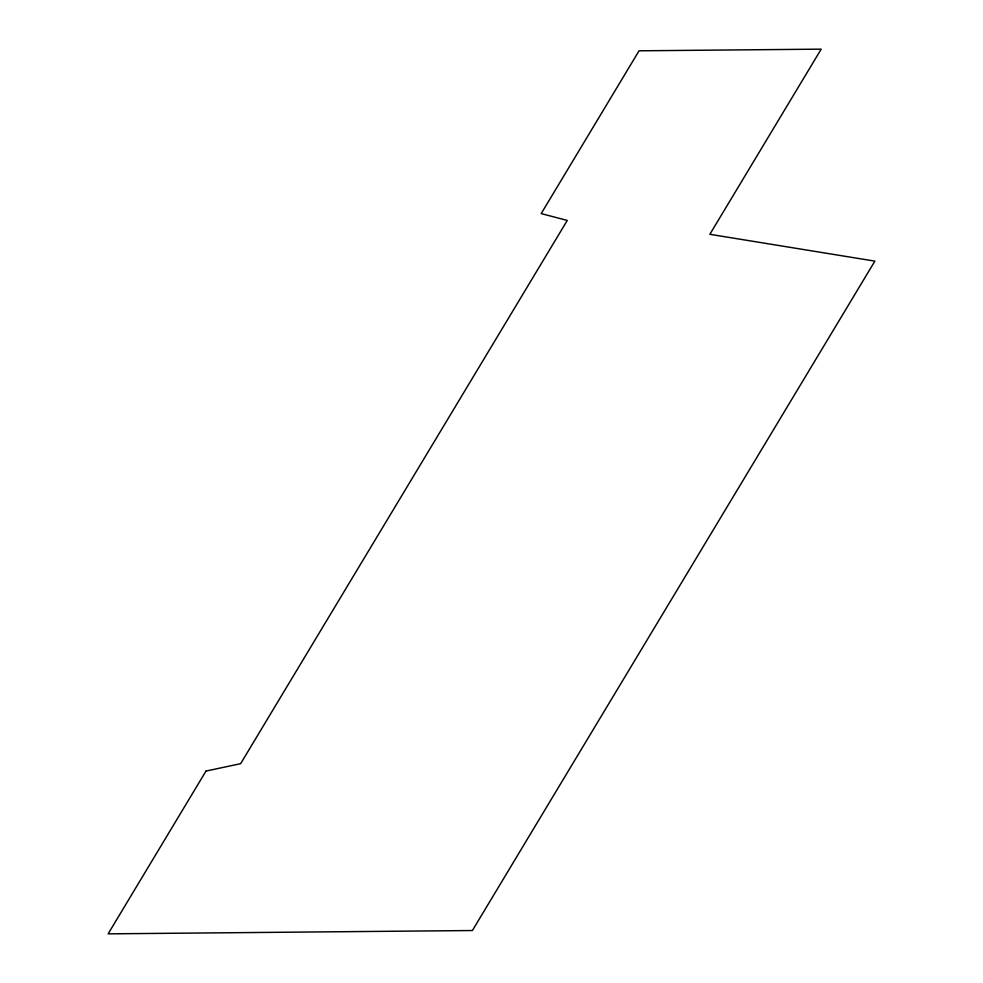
<?xml version="1.0" encoding="UTF-8"?>
<svg xmlns="http://www.w3.org/2000/svg" width="983" height="983" viewBox="0 0 983 983"><rect width="100%" height="100%" fill="white"/><g stroke="black" fill="none" stroke-linecap="round" stroke-linejoin="round"><path stroke-width="1.47" d="M206 771.065L108.13 933.85L472.393 930.532L874.87 261.134L709.861 234.298L821.186 49.15L639.061 50.809L541.191 213.594L567.265 220.438L240.638 763.668L206 771.065"/></g></svg>
